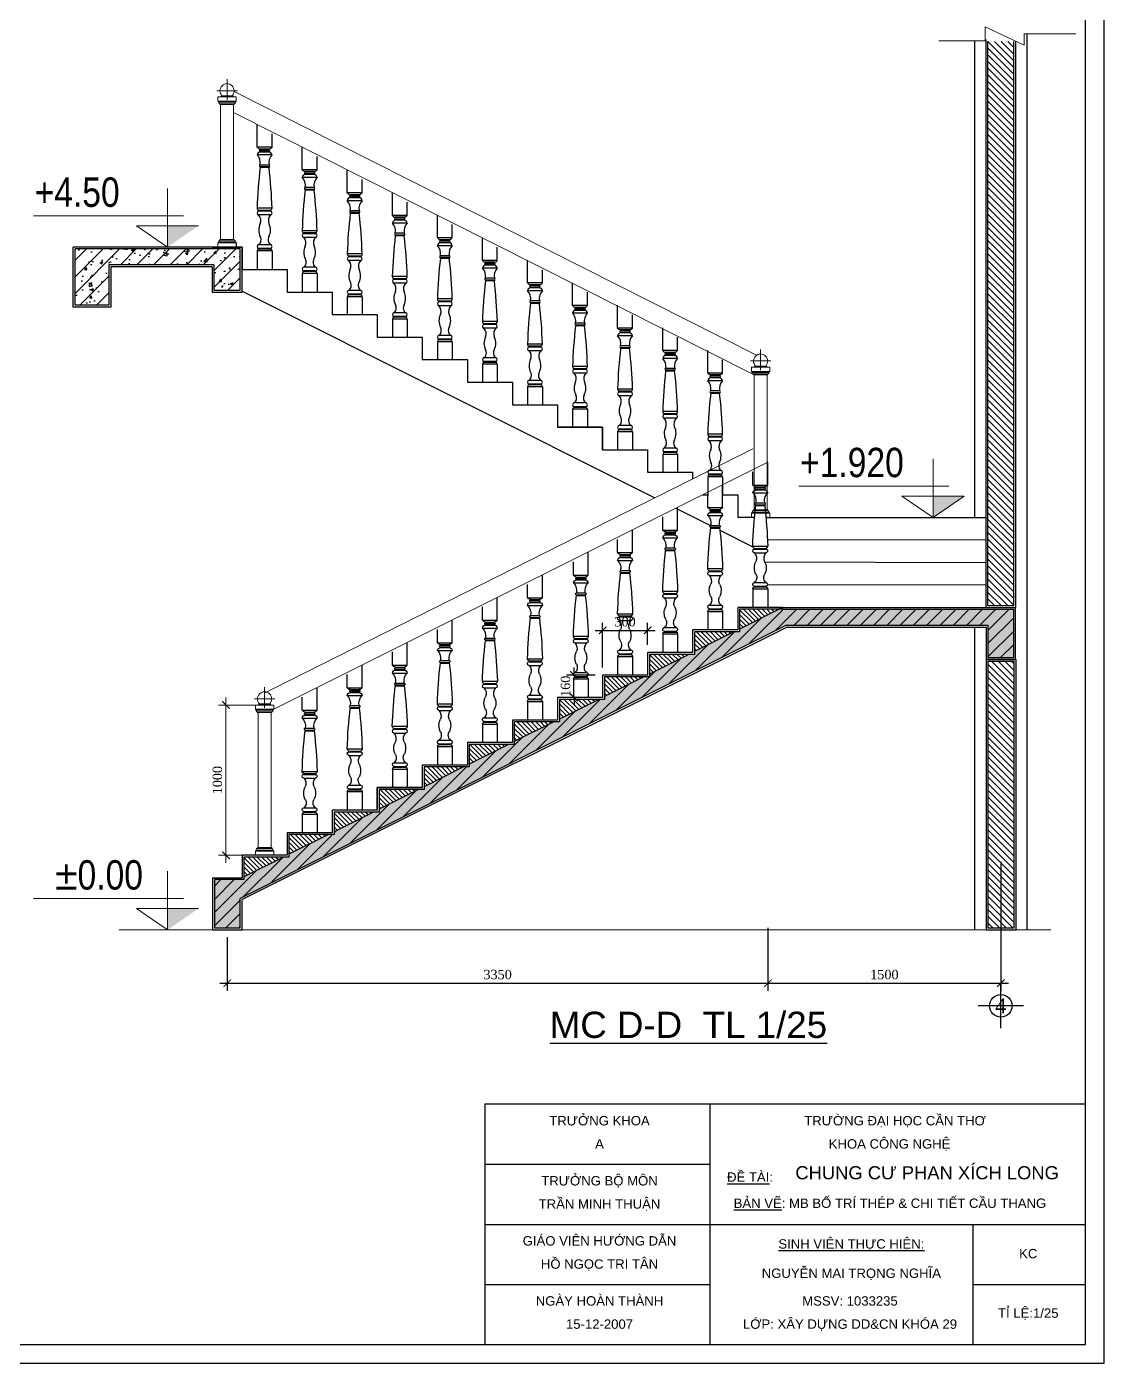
# Model space of a CAD drawing. Extents: x 394 to 4072, y -2056 to 755.
# Drawn here: x 3785.5 to 4072.5, y 160.5 to 516.5 of the extents above; entities that cross this region are included whole.
import ezdxf
from ezdxf.enums import TextEntityAlignment as Align

# ---------------------------------------------------------------- set-up
doc = ezdxf.new("R2010")
doc.units = 0
doc.header["$MEASUREMENT"] = 0
doc.layers.get('0').update_dxf_attribs({"linetype": 'CONTINUOUS'})
doc.layers.get('DEFPOINTS').update_dxf_attribs({"linetype": 'CONTINUOUS'})
for name, color, linetype, lineweight in [('1-NetMo', 8, 'CONTINUOUS', 13), ('CHU', 40, 'CONTINUOUS', 15), ('kichthuoc', 7, 'CONTINUOUS', 9)]:
    doc.layers.add(name, color=color, linetype=linetype, lineweight=lineweight)
for name, color, linetype in [('BAODAM', 3, 'CONTINUOUS'), ('cot', 8, 'CONTINUOUS'), ('DAI', 3, 'CONTINUOUS'), ('DIM', 1, 'CONTINUOUS'), ('HATCH', 5, 'CONTINUOUS'), ('MOTAAR', 1, 'CONTINUOUS'), ('TEXT', 7, 'CONTINUOUS'), ('THEP', 6, 'CONTINUOUS'), ('TUONG', 7, 'CONTINUOUS')]:
    doc.layers.add(name, color=color, linetype=linetype)
doc.styles.add('T2', font='')
doc.styles.add('VN3', font='')
doc.styles.add('VNI-TIMES', font='')
doc.styles.get('T2').set_extended_font_data('VNI-Times')
doc.styles.get('VN3').set_extended_font_data('VNI-Helve-Condense')
doc.styles.get('VNI-TIMES').set_extended_font_data('VNI-Times')
doc.dimstyles.new('TL20', dxfattribs={"dimtxt": 2.5, "dimasz": 2, "dimexe": 2, "dimexo": 2, "dimgap": 1, "dimtad": 1, "dimdec": 0, "dimlfac": 20, "dimzin": 0, "dimdsep": 46, "dimtxsty": 'T2', "dimblk": 'ARCHTICK', "dimcen": 2.5, "dimdle": 2, "dimclrd": 1, "dimclre": 1, "dimclrt": 2, "dimadec": 0, "dimazin": 0, "dimtfac": 1, "dimtdec": 0, "dimtix": 1, "dimtofl": 0, "dimtmove": 0, "dimatfit": 0, "dimldrblk": 'ARCHTICK', "dimfxl": 1, "dimtolj": 1, "dimtzin": 0, "dimlwd": -1, "dimlwe": -1, "dimarcsym": 0})
doc.dimstyles.new('TL25', dxfattribs={"dimtxt": 2.5, "dimasz": 2, "dimexe": 2, "dimexo": 2, "dimgap": 1, "dimtad": 1, "dimdec": 0, "dimlfac": 25, "dimzin": 0, "dimdsep": 46, "dimtxsty": 'T2', "dimblk": 'ARCHTICK', "dimcen": 2.5, "dimdle": 2, "dimclrd": 1, "dimclre": 1, "dimclrt": 2, "dimadec": 0, "dimazin": 0, "dimtfac": 1, "dimtdec": 0, "dimtix": 1, "dimtofl": 0, "dimtmove": 0, "dimatfit": 0, "dimldrblk": 'ARCHTICK', "dimfxl": 1, "dimtolj": 1, "dimtzin": 0, "dimlwd": -1, "dimlwe": -1, "dimarcsym": 0})

# ---------------------------------------------------------------- blocks, each defined once
blk = doc.blocks.new('_ARCHTICK')
at = {"color": 0, "linetype": 'ByBlock', "const_width": 0.15}
blk.add_lwpolyline([(-0.5, -0.5), (0.5, 0.5)], dxfattribs=at)
blk = doc.blocks.new('*D169')
at = {"layer": 'DEFPOINTS', "color": 0, "transparency": 16777216}
for p in [(3982.93, 278.51), (3838.95, 275.97), (3982.93, 261.73)]:
    blk.add_point(p, dxfattribs=at)
at = {"layer": 'TUONG', "color": 1, "transparency": 16777216}
for p, q in [((3982.93, 276.51), (3982.93, 259.73)), ((3838.95, 273.97), (3838.95, 259.73)), ((3836.95, 261.73), (3984.93, 261.73))]:
    blk.add_line(p, q, dxfattribs=at)
at = {"layer": 'TUONG', "color": 1, "transparency": 16777216, "xscale": 2, "yscale": 2, "zscale": 2, "rotation": 180}
blk.add_blockref('_ARCHTICK', (3838.95, 261.73), dxfattribs=at)
at = {"layer": 'TUONG', "color": 1, "transparency": 16777216, "xscale": 2, "yscale": 2, "zscale": 2}
blk.add_blockref('_ARCHTICK', (3982.93, 261.73), dxfattribs=at)
at = {"layer": 'TUONG', "color": 2, "transparency": 16777216, "insert": (3910.94, 264.03), "char_height": 2.5, "attachment_point": 5, "style": 'T2'}
blk.add_mtext('\\A1;3350', dxfattribs=at)
blk = doc.blocks.new('*D168')
at = {"layer": 'DEFPOINTS', "color": 0, "transparency": 16777216}
for p in [(4044.95, 296.11), (3982.93, 277.01), (4044.95, 261.73)]:
    blk.add_point(p, dxfattribs=at)
at = {"layer": 'TUONG', "color": 1, "transparency": 16777216}
for p, q in [((4044.95, 294.11), (4044.95, 259.73)), ((3982.93, 275.01), (3982.93, 259.73)), ((3980.93, 261.73), (4046.95, 261.73))]:
    blk.add_line(p, q, dxfattribs=at)
at = {"layer": 'TUONG', "color": 1, "transparency": 16777216, "xscale": 2, "yscale": 2, "zscale": 2, "rotation": 180}
blk.add_blockref('_ARCHTICK', (3982.93, 261.73), dxfattribs=at)
at = {"layer": 'TUONG', "color": 1, "transparency": 16777216, "xscale": 2, "yscale": 2, "zscale": 2}
blk.add_blockref('_ARCHTICK', (4044.95, 261.73), dxfattribs=at)
at = {"layer": 'TUONG', "color": 2, "transparency": 16777216, "insert": (4013.94, 264.03), "char_height": 2.5, "attachment_point": 5, "style": 'T2'}
blk.add_mtext('\\A1;1500', dxfattribs=at)
blk = doc.blocks.new('*D167')
at = {"layer": 'DEFPOINTS', "color": 0, "transparency": 16777216}
for p in [(3950.88, 355.73), (3950.88, 349.83), (3938.88, 343.83)]:
    blk.add_point(p, dxfattribs=at)
at = {"layer": 'TUONG', "color": 1, "transparency": 16777216}
for p, q in [((3938.88, 345.83), (3938.88, 357.73)), ((3950.88, 351.83), (3950.88, 357.73)), ((3936.88, 355.73), (3952.88, 355.73))]:
    blk.add_line(p, q, dxfattribs=at)
at = {"layer": 'TUONG', "color": 1, "transparency": 16777216, "xscale": 2, "yscale": 2, "zscale": 2, "rotation": 180}
blk.add_blockref('_ARCHTICK', (3938.88, 355.73), dxfattribs=at)
at = {"layer": 'TUONG', "color": 1, "transparency": 16777216, "xscale": 2, "yscale": 2, "zscale": 2}
blk.add_blockref('_ARCHTICK', (3950.88, 355.73), dxfattribs=at)
at = {"layer": 'TUONG', "color": 2, "transparency": 16777216, "insert": (3944.88, 358.01), "char_height": 2.5, "attachment_point": 5, "style": 'T2'}
blk.add_mtext('\\A1;300', dxfattribs=at)
blk = doc.blocks.new('*D166')
at = {"layer": 'DEFPOINTS', "color": 0, "transparency": 16777216}
for p in [(3931.32, 343.83), (3938.88, 343.83), (3938.88, 337.83)]:
    blk.add_point(p, dxfattribs=at)
at = {"layer": 'TUONG', "color": 1, "transparency": 16777216}
for p, q in [((3931.32, 343.83), (3931.32, 345.83)), ((3936.88, 343.83), (3929.32, 343.83)), ((3936.88, 337.83), (3929.32, 337.83)), ((3931.32, 337.83), (3931.32, 335.83))]:
    blk.add_line(p, q, dxfattribs=at)
at = {"layer": 'TUONG', "color": 1, "transparency": 16777216, "xscale": 2, "yscale": 2, "zscale": 2}
for p, rotation in [((3931.32, 343.83), 270), ((3931.32, 337.83), 90)]:
    blk.add_blockref('_ARCHTICK', p, dxfattribs=dict(at, rotation=rotation))
at = {"layer": 'TUONG', "color": 2, "transparency": 16777216, "insert": (3929.03, 340.83), "char_height": 2.5, "attachment_point": 5, "rotation": 90, "style": 'T2'}
blk.add_mtext('\\A1;160', dxfattribs=at)
blk = doc.blocks.new('*D170')
at = {"layer": '1-NetMo', "color": 1, "transparency": 16777216}
for p, q in [((3846.43, 335.83), (3836.6, 335.83)), ((3838.6, 293.83), (3838.6, 337.83)), ((3846.43, 295.83), (3836.6, 295.83))]:
    blk.add_line(p, q, dxfattribs=at)
at = {"layer": 'DEFPOINTS', "color": 0, "transparency": 16777216}
for p in [(3838.6, 335.83), (3848.43, 335.83), (3848.43, 295.83)]:
    blk.add_point(p, dxfattribs=at)
at = {"layer": '1-NetMo', "color": 1, "transparency": 16777216, "xscale": 2, "yscale": 2, "zscale": 2}
for p, rotation in [((3838.6, 335.83), 90), ((3838.6, 295.83), 270)]:
    blk.add_blockref('_ARCHTICK', p, dxfattribs=dict(at, rotation=rotation))
at = {"layer": '1-NetMo', "color": 2, "transparency": 16777216, "insert": (3836.32, 315.83), "char_height": 2.5, "attachment_point": 5, "rotation": 90, "style": 'T2'}
blk.add_mtext('\\A1;1000', dxfattribs=at)
blk = doc.blocks.new('CTHANG')
at = {"layer": 'cot', "lineweight": -2, "ltscale": 10}
for p, q in [((0, 32.6), (0, 36.14)), ((3.96, 32.6), (3.96, 38.65)), ((0, 32.6), (3.96, 32.6)), ((0.75, 32.1), (0.75, 31.91)), ((0.75, 32.1), (3.21, 32.1)), ((3.21, 32.1), (3.21, 31.91)), ((0, 30.52), (3.96, 30.52)), ((0.75, 31.91), (3.21, 31.91)), ((0.75, 31.51), (0.75, 31.31)), ((0.75, 31.51), (3.21, 31.51)), ((0.75, 31.31), (3.21, 31.31)), ((3.21, 31.51), (3.21, 31.31)), ((0.79, 27.85), (3.17, 27.85)), ((0.79, 27.35), (3.17, 27.35)), ((0.79, 27.35), (0.79, 27.15)), ((0.79, 27.15), (3.17, 27.15)), ((3.17, 27.35), (3.17, 27.15)), ((0, 16.34), (3.96, 16.34)), ((0.4, 15.74), (3.56, 15.74)), ((0.4, 15.74), (0.4, 15.54)), ((0.4, 15.54), (3.56, 15.54)), ((0.4, 14.55), (3.56, 14.55)), ((3.56, 15.74), (3.56, 15.54)), ((0, 4.95), (3.96, 4.95)), ((0, 4.95), (3.96, 4.95)), ((0, 4.95), (0, 0)), ((0.4, 6.63), (3.56, 6.63)), ((0.4, 5.64), (3.56, 5.64)), ((0.4, 5.64), (0.4, 5.45)), ((0.4, 5.45), (3.56, 5.45)), ((3.56, 5.64), (3.56, 5.45)), ((3.96, 4.95), (3.96, 0))]:
    blk.add_line(p, q, dxfattribs=at)
at = {"layer": 'cot', "lineweight": -2, "ltscale": 10, "extrusion": (0, 0, -1)}
for centre, major_axis, ratio, start_param, end_param in [((0.97, 33.75), (0, 1.67), 0.8, 3.305813, 3.951045), ((2.99, 33.75), (0, 1.67), 0.8, 2.33214, 2.977372), ((0.77, 30.33), (0, 0.981), 0.8, -1.37745, 0.027968), ((-1.2, 28.44), (0, 2.56), 0.8, 0.626746, 1.805435), ((0.75, 31.71), (0, 0.198), 0.8, 3.141593, 6.283185), ((5.16, 28.44), (0, 2.56), 0.8, 4.47775, 5.656439), ((3.19, 30.33), (0, 0.981), 0.8, -0.027968, 1.37745), ((3.21, 31.71), (0, -0.198), 0.8, 3.141593, 6.283185), ((289.05, -2.62), (-288.58, 26.75), 0.651125, -0.041348, 0.016142), ((0.79, 27.6), (0, 0.248), 0.8, 3.141593, 6.283185), ((3.17, 27.6), (0, -0.248), 0.8, 3.141593, 6.283185), ((-285.09, -2.62), (288.58, 26.75), 0.651125, -0.016142, 0.041348), ((0.5, 16.36), (0, 0.63), 0.8, 3.357171, 4.67813), ((0.4, 15.05), (0, 0.495), 0.8, 3.141593, 6.283185), ((-0.5, 13.08), (0, 1.85), 0.8, 0.650576, 2.054515), ((4.46, 13.08), (0, 1.85), 0.8, 4.22867, 5.63261), ((3.46, 16.36), (0, 0.63), 0.8, 1.605055, 2.926014), ((3.56, 15.05), (0, -0.495), 0.8, 3.141593, 6.283185), ((2.89, 10.55), (0, 3.1), 0.8, 4.118358, 5.285001), ((1.07, 10.55), (0, 3.1), 0.8, 0.998184, 2.164828), ((-0.16, 7.97), (0, 1.51), 0.8, 0.978947, 2.660081), ((4.12, 7.97), (0, 1.51), 0.8, 3.623105, 5.304238), ((0.4, 6.14), (0, 0.495), 0.8, 3.141593, 6.283185), ((0.43, 4.91), (0, 0.54), 0.8, -1.49075, -0.080046), ((3.56, 6.14), (0, -0.495), 0.8, 3.141593, 6.283185), ((3.53, 4.91), (0, 0.54), 0.8, 0.080046, 1.49075)]:
    blk.add_ellipse(centre, major_axis=major_axis, ratio=ratio, start_param=start_param, end_param=end_param, dxfattribs=at)
blk = doc.blocks.new('truc2')
at = {"layer": 'MOTAAR'}
for p, q in [((0, -15), (0, 0)), ((7.5, -7.5), (-7.5, -7.5))]:
    blk.add_line(p, q, dxfattribs=at)
blk.add_lwpolyline([(0, -3.5), (0, -1.84)], dxfattribs=at)
blk.add_circle((0, -7.5), 3.75, dxfattribs=at)
at = {"layer": 'TEXT', "style": 'T2'}
blk.add_attdef('1', text='', height=5, dxfattribs=at).set_placement((0, -7.5), align=Align.MIDDLE_CENTER)

msp = doc.modelspace()

# ---------------------------------------------------------------- hatches: boundary and pattern name
at = {"layer": 'HATCH'}
h = msp.add_hatch(dxfattribs=at)
h.set_pattern_fill('ANSI31', color=256, scale=10, angle=90, style=0)
h.set_pattern_definition([(135, (216.7324, 427.0643), (-0.88388348, -0.88388348), [])])
h.paths.add_polyline_path([(4048.445, 512.616), (4041.439, 512.616), (4041.439, 362.331), (4048.445, 362.331)])
h = msp.add_hatch(dxfattribs=at)
h.set_pattern_fill('ANSI31', color=256, scale=25, style=0)
h.set_pattern_definition([(45, (3.0486, -229.7928), (-2.2097087, 2.2097087), [])])
h.paths.add_polyline_path([(3835.382, 453.1), (3835.382, 446.331), (3842.382, 446.331), (3842.382, 457.331), (3835.382, 457.331), (3798.439, 457.331), (3798.439, 442.331), (3807.439, 442.331), (3807.439, 453.1)])
h = msp.add_hatch(dxfattribs=at)
h.set_pattern_fill('AR-CONC', color=256, style=0)
h.set_pattern_definition([(50, (3.0486, -229.793), (7.172602, -0.627521), [0.75, -8.25]), (355, (3.0486, -229.793), (-1.387513, 7.521921), [0.6, -6.6]), (100.4514, (3.646, -229.845), (5.785094, 6.894395), [0.637402, -7.011421]), (46.1842, (3.049, -227.793), (10.67241, -1.65519), [1.125, -12.375]), (96.6356, (3.938, -227.931), (9.346627, 9.74118), [0.956103, -10.51713]), (351.1842, (3.049, -227.793), (9.34662, 9.741186), [0.9, -9.9]), (21, (4.0486, -228.293), (5.9690705, -4.026189), [0.75, -8.25]), (326, (4.0486, -228.293), (2.433153, 7.2515), [0.6, -6.6]), (71.4514, (4.546, -228.628), (8.402226, 3.225305), [0.637402, -7.011421]), (37.5, (3.0486, -229.7928), (0.1215986, 3.3289385), [0, -6.52, 0, -6.7, 0, -6.625]), (7.5, (3.0486, -229.7928), (2.6306954, 3.944117), [0, -3.82, 0, -6.37, 0, -2.525]), (327.5, (0.8186, -229.7928), (5.3382244, -0.2255487), [0, -2.5, 0, -7.8, 0, -10.35]), (317.5, (-0.1814, -229.7928), (5.8318617, 1.00105), [0, -3.25, 0, -5.18, 0, -7.35])])
h.paths.add_polyline_path([(3798.439, 457.331), (3798.439, 442.331), (3807.439, 442.331), (3807.439, 453.1), (3835.382, 453.1), (3835.382, 446.331), (3842.382, 446.331), (3842.382, 457.331), (3835.382, 457.331)])
h = msp.add_hatch(dxfattribs=at)
h.set_pattern_fill('ANSI31', color=256, scale=20, style=0)
h.set_pattern_definition([(45, (539.8094, 403.6942), (-1.767767, 1.767767), [])])
h.paths.add_polyline_path([(3987.897, 357.135), (4041.509, 357.135), (4041.509, 348.507), (4048.382, 348.507), (4048.382, 361.366), (3985.882, 361.366), (3975.382, 356.116), (3975.382, 355.366), (3973.882, 355.366), (3963.382, 350.116), (3963.382, 349.366), (3961.882, 349.366), (3951.382, 344.116), (3951.382, 343.366), (3949.882, 343.366), (3939.382, 338.116), (3939.382, 337.366), (3937.882, 337.366), (3927.382, 332.116), (3927.382, 331.366), (3925.882, 331.366), (3915.382, 326.116), (3915.382, 325.366), (3913.882, 325.366), (3903.382, 320.116), (3903.382, 319.366), (3901.882, 319.366), (3891.382, 314.116), (3891.382, 313.366), (3889.882, 313.366), (3879.382, 308.116), (3879.382, 307.366), (3877.882, 307.366), (3867.382, 302.116), (3867.382, 301.366), (3865.882, 301.366), (3855.382, 296.116), (3855.382, 295.366), (3853.882, 295.366), (3843.382, 290.116), (3843.382, 289.366), (3835.509, 289.366), (3835.509, 276.507), (3842.382, 276.507), (3842.382, 284.377)])
h = msp.add_hatch(dxfattribs=at)
h.set_pattern_fill('AR-CONC', color=256, style=0)
h.set_pattern_definition([(50, (539.8094, 558.8413), (7.172602, -0.627521), [0.75, -8.25]), (355, (539.8094, 558.841), (-1.387513, 7.521921), [0.6, -6.6]), (100.4514, (540.407, 558.789), (5.785094, 6.894395), [0.637402, -7.011421]), (46.1842, (539.809, 560.841), (10.67241, -1.65519), [1.125, -12.375]), (96.6356, (540.699, 560.703), (9.346627, 9.74118), [0.956103, -10.51713]), (351.1842, (539.809, 560.841), (9.34662, 9.741186), [0.9, -9.9]), (21, (540.8094, 560.3413), (5.969071, -4.026189), [0.75, -8.25]), (326, (540.8094, 560.341), (2.433153, 7.2515), [0.6, -6.6]), (71.4514, (541.307, 560.006), (8.402226, 3.225305), [0.637402, -7.011421]), (37.5, (539.8094, 558.8413), (0.1215986, 3.3289385), [0, -6.52, 0, -6.7, 0, -6.625]), (7.5, (539.8094, 558.8413), (2.6306954, 3.944117), [0, -3.82, 0, -6.37, 0, -2.525]), (327.5, (537.5794, 558.8413), (5.3382244, -0.2255487), [0, -2.5, 0, -7.8, 0, -10.35]), (317.5, (536.5794, 558.8413), (5.831862, 1.00105), [0, -3.25, 0, -5.18, 0, -7.35])])
h.paths.add_polyline_path([(4041.509, 357.1), (4041.509, 348.472), (4048.382, 348.472), (4048.382, 361.331), (3985.882, 361.331), (3975.382, 356.081), (3975.382, 355.331), (3973.882, 355.331), (3963.382, 350.081), (3963.382, 349.331), (3961.882, 349.331), (3951.382, 344.081), (3951.382, 343.331), (3949.882, 343.331), (3939.382, 338.081), (3939.382, 337.331), (3937.882, 337.331), (3927.382, 332.081), (3927.382, 331.331), (3925.882, 331.331), (3915.382, 326.081), (3915.382, 325.331), (3913.882, 325.331), (3903.382, 320.081), (3903.382, 319.331), (3901.882, 319.331), (3891.382, 314.081), (3891.382, 313.331), (3889.882, 313.331), (3879.382, 308.081), (3879.382, 307.331), (3877.882, 307.331), (3867.382, 302.081), (3867.382, 301.331), (3865.882, 301.331), (3855.382, 296.081), (3855.382, 295.331), (3853.882, 295.331), (3843.382, 290.081), (3843.382, 289.331), (3835.509, 289.331), (3835.509, 276.472), (3842.382, 276.472), (3842.382, 284.342), (3987.897, 357.1)])
h = msp.add_hatch(dxfattribs=at)
h.set_pattern_fill('ANSI31', color=256, scale=7, angle=90, style=0)
h.set_pattern_definition([(135, (539.8094, 403.6942), (-0.61871843, -0.61871843), [])])
h.paths.add_polyline_path([(3975.382, 361.331), (3975.382, 356.081), (3985.882, 361.331)])
h.paths.add_polyline_path([(3973.882, 355.331), (3963.382, 355.331), (3963.382, 350.081)])
h.paths.add_polyline_path([(3961.882, 349.331), (3951.382, 349.331), (3951.382, 344.081)])
h.paths.add_polyline_path([(3939.382, 343.331), (3939.382, 338.081), (3949.882, 343.331)])
h.paths.add_polyline_path([(3937.882, 337.331), (3927.382, 337.331), (3927.382, 332.081)])
h.paths.add_polyline_path([(3915.382, 331.331), (3915.382, 326.081), (3925.882, 331.331)])
h.paths.add_polyline_path([(3903.382, 325.331), (3903.382, 320.081), (3913.882, 325.331)])
h.paths.add_polyline_path([(3891.382, 319.331), (3891.382, 314.081), (3901.882, 319.331)])
h.paths.add_polyline_path([(3879.382, 313.331), (3879.382, 308.081), (3889.882, 313.331)])
h.paths.add_polyline_path([(3867.382, 307.331), (3867.382, 302.081), (3877.882, 307.331)])
h.paths.add_polyline_path([(3865.882, 301.331), (3855.382, 301.331), (3855.382, 296.081)])
h.paths.add_polyline_path([(3853.882, 295.331), (3843.382, 295.331), (3843.382, 290.081)])
h = msp.add_hatch(dxfattribs=at)
h.set_pattern_fill('ANSI31', color=256, scale=10, angle=90, style=0)
h.set_pattern_definition([(135, (215.3058, 427.0643), (-0.88388348, -0.88388348), [])])
h.paths.add_polyline_path([(4048.515, 347.472), (4041.509, 347.472), (4041.509, 276.472), (4048.515, 276.472)])
at = {"layer": 'kichthuoc', "linetype": 'Continuous'}
for points in [[(3823.036, 463.481), (3823.036, 457.831), (3831.298, 463.481)], [(4026.892, 391.481), (4026.892, 385.831), (4035.154, 391.481)], [(3823.036, 281.622), (3823.036, 275.972), (3831.298, 281.622)]]:
    msp.add_hatch(color=256, dxfattribs=at).paths.add_polyline_path(points)

# ---------------------------------------------------------------- linework, layer by layer
at = {"layer": '1-NetMo'}
for p, q in [((3979.925, 429.024), (3840.761, 499.236)), ((3978.902, 423.94), (3840.632, 493.701)), ((3848.955, 339.086), (3978.902, 404.093)), ((3851.192, 334.614), (3982.862, 400.483)), ((3810.185, 275.972), (4058.247, 275.972))]:
    msp.add_line(p, q, dxfattribs=at)
for points in [[(4028.459, 512.793), (4040.813, 512.793), (4040.813, 516.455), (4051.148, 511.609), (4051.148, 514.634), (4064.902, 514.634)], [(3838.882, 497.072), (3838.882, 502.562)], [(3836.153, 499.479), (3841.643, 499.479)], [(3836.572, 496.711), (3836.432, 496.711), (3836.432, 497.831), (3840.282, 497.831)], [(3841.192, 496.711), (3836.572, 496.711)], [(3836.572, 496.693), (3836.572, 496.553), (3836.572, 496.413), (3836.712, 496.413)], [(3841.052, 496.431), (3836.712, 496.431)], [(3840.772, 496.011), (3836.992, 496.011)], [(3837.132, 495.783), (3836.992, 495.783), (3836.992, 496)], [(3837.132, 495.801), (3837.132, 459.848)], [(3840.632, 495.801), (3837.132, 495.801)], [(3840.632, 495.801), (3837.132, 495.801)], [(3840.398, 497.999), (3837.367, 497.999)], [(3841.192, 496.711), (3841.332, 496.711), (3841.332, 497.831), (3837.482, 497.831)], [(3840.239, 498.139), (3837.525, 498.139)], [(3840.632, 495.801), (3840.772, 495.801), (3840.772, 496.018)], [(3840.632, 495.801), (3840.632, 459.848)], [(3841.192, 496.711), (3841.192, 496.571), (3841.192, 496.431), (3841.052, 496.431)], [(3837.132, 459.848), (3836.992, 459.848), (3836.992, 459.631)], [(3840.772, 459.638), (3836.992, 459.638)], [(3840.632, 459.848), (3837.132, 459.848)], [(3840.632, 459.848), (3840.772, 459.848), (3840.772, 459.631)], [(3836.572, 458.938), (3836.432, 458.938), (3836.432, 457.831)], [(3841.192, 458.938), (3841.332, 458.938), (3841.332, 457.831), (3836.432, 457.831)], [(3836.572, 458.938), (3836.572, 459.078), (3836.572, 459.218), (3836.712, 459.218)], [(3841.192, 458.938), (3836.572, 458.938)], [(3841.052, 459.218), (3836.712, 459.218)], [(3841.192, 458.938), (3841.192, 459.078), (3841.192, 459.218), (3841.052, 459.218)], [(3978.256, 427.479), (3983.745, 427.479)], [(3980.984, 425.072), (3980.984, 430.562)], [(3978.675, 424.711), (3978.535, 424.711), (3978.535, 425.831), (3982.385, 425.831)], [(3978.674, 424.693), (3978.674, 424.553), (3978.674, 424.413), (3978.814, 424.413)], [(3983.295, 424.711), (3978.675, 424.711)], [(3983.155, 424.431), (3978.815, 424.431)], [(3979.234, 423.783), (3979.094, 423.783), (3979.094, 424)], [(3982.875, 424.011), (3979.095, 424.011)], [(3982.735, 423.801), (3979.235, 423.801)], [(3982.735, 423.801), (3979.235, 423.801)], [(3979.235, 423.801), (3979.235, 387.848)], [(3982.5, 425.999), (3979.469, 425.999)], [(3983.295, 424.711), (3983.435, 424.711), (3983.435, 425.831), (3979.585, 425.831)], [(3982.342, 426.139), (3979.628, 426.139)], [(3982.735, 423.801), (3982.875, 423.801), (3982.875, 424.018)], [(3982.735, 423.801), (3982.735, 387.848)], [(3983.295, 424.711), (3983.295, 424.571), (3983.295, 424.431), (3983.155, 424.431)], [(3978.675, 386.938), (3978.535, 386.938), (3978.535, 385.831)], [(3979.364, 385.831), (3978.535, 385.831)], [(3978.675, 386.938), (3978.675, 387.078), (3978.675, 387.218), (3978.815, 387.218)], [(3983.155, 387.218), (3978.815, 387.218)], [(3979.235, 387.848), (3979.095, 387.848), (3979.095, 387.631)], [(3982.875, 387.638), (3979.095, 387.638)], [(3982.735, 387.848), (3979.235, 387.848)], [(3983.295, 386.938), (3983.435, 386.938), (3983.435, 385.831), (3982.4, 385.831)], [(3982.735, 387.848), (3982.875, 387.848), (3982.875, 387.631)], [(3983.295, 386.938), (3983.295, 387.078), (3983.295, 387.218), (3983.155, 387.218)], [(3983.295, 386.938), (3983.435, 386.938), (3983.435, 385.844)], [(3848.882, 335.072), (3848.882, 340.562)], [(3846.153, 337.479), (3851.643, 337.479)], [(3846.572, 334.711), (3846.432, 334.711), (3846.432, 335.831), (3850.282, 335.831)], [(3851.192, 334.711), (3846.572, 334.711)], [(3846.572, 334.693), (3846.572, 334.553), (3846.572, 334.413), (3846.712, 334.413)], [(3850.398, 335.999), (3847.367, 335.999)], [(3851.192, 334.711), (3851.332, 334.711), (3851.332, 335.831), (3847.482, 335.831)], [(3850.239, 336.139), (3847.525, 336.139)], [(3851.192, 334.711), (3851.192, 334.571), (3851.192, 334.431), (3851.052, 334.431)], [(3851.052, 334.431), (3846.712, 334.431)], [(3850.772, 334.011), (3846.992, 334.011)], [(3847.132, 333.783), (3846.992, 333.783), (3846.992, 334)], [(3847.132, 333.801), (3847.132, 297.848)], [(3850.632, 333.801), (3847.132, 333.801)], [(3850.632, 333.801), (3847.132, 333.801)], [(3850.632, 333.801), (3850.772, 333.801), (3850.772, 334.018)], [(3850.632, 333.801), (3850.632, 297.848)], [(3851.192, 296.938), (3851.332, 296.938), (3851.332, 295.831), (3846.432, 295.831)], [(3846.572, 296.938), (3846.432, 296.938), (3846.432, 295.831)], [(3846.572, 296.938), (3846.572, 297.078), (3846.572, 297.218), (3846.712, 297.218)], [(3851.192, 296.938), (3846.572, 296.938)], [(3851.052, 297.218), (3846.712, 297.218)], [(3847.132, 297.848), (3846.992, 297.848), (3846.992, 297.631)], [(3850.772, 297.638), (3846.992, 297.638)], [(3850.632, 297.848), (3847.132, 297.848)], [(3850.632, 297.848), (3850.772, 297.848), (3850.772, 297.631)], [(3851.192, 296.938), (3851.192, 297.078), (3851.192, 297.218), (3851.052, 297.218)], [(3851.192, 296.938), (3851.332, 296.938), (3851.332, 295.844)]]:
    msp.add_lwpolyline(points, dxfattribs=at)
for centre, radius, start, end in [((3838.882, 499.457), 1.891, 315.84086, 224.15914), ((3836.968, 496.286), 0.286, 153.51796, 274.79301), ((3837.345, 497.91), 0.0869, 75.4555, 284.56635), ((3837.531, 498.07), 0.0701, 95.17347, 270.48874), ((3840.233, 498.07), 0.0701, 269.51126, 84.82653), ((3840.42, 497.915), 0.0869, 255.63218, 104.74304), ((3840.796, 496.303), 0.286, 265.20699, 26.48204), ((3836.968, 459.346), 0.286, 85.20699, 206.48204), ((3840.796, 459.346), 0.286, 333.51796, 94.79301), ((3980.985, 427.457), 1.891, 315.84086, 224.15914), ((3979.07, 424.286), 0.286, 153.51796, 274.79301), ((3979.448, 425.91), 0.0869, 75.4555, 284.56635), ((3979.634, 426.07), 0.0701, 95.17347, 270.48874), ((3982.335, 426.07), 0.0701, 269.51126, 84.82653), ((3982.522, 425.915), 0.0869, 255.63218, 104.74304), ((3982.899, 424.303), 0.286, 265.20699, 26.48204), ((3979.071, 387.346), 0.286, 85.20699, 206.48204), ((3982.899, 387.346), 0.286, 333.51796, 94.79301), ((3848.882, 337.457), 1.891, 315.84086, 224.15914), ((3847.345, 335.91), 0.0869, 75.4555, 284.56635), ((3847.531, 336.07), 0.0701, 95.17347, 270.48874), ((3850.233, 336.07), 0.0701, 269.51126, 84.82653), ((3850.42, 335.915), 0.0869, 255.63218, 104.74304), ((3846.968, 334.286), 0.286, 153.51796, 274.79301), ((3850.796, 334.303), 0.286, 265.20699, 26.48204), ((3846.968, 297.346), 0.286, 85.20699, 206.48204), ((3850.796, 297.346), 0.286, 333.51796, 94.79301)]:
    msp.add_arc(centre, radius, start, end, dxfattribs=at)
at = {"layer": 'BAODAM', "color": 3, "linetype": 'Continuous'}
for p, q in [((4037.945, 512.793), (4037.945, 385.831)), ((4051.945, 275.972), (4051.945, 514.634)), ((3834.882, 457.831), (3797.939, 457.831)), ((3797.939, 441.831), (3797.939, 457.831)), ((3834.882, 452.6), (3807.939, 452.6)), ((3807.939, 452.6), (3807.939, 441.831)), ((3842.882, 446.033), (3952.839, 391.055)), ((3807.939, 441.831), (3797.939, 441.831)), ((3958.429, 388.26), (3967.624, 383.663)), ((3979.364, 385.831), (3974.882, 385.831)), ((3982.755, 385.831), (3982.4, 385.831)), ((3982.755, 385.831), (4040.939, 385.831)), ((3970.137, 382.406), (3978.921, 378.014)), ((3982.862, 379.946), (4040.939, 379.831)), ((3982.107, 373.945), (4040.939, 373.831)), ((3982.862, 367.946), (4040.939, 367.831)), ((3985.882, 361.831), (4048.882, 361.831)), ((4048.882, 347.972), (4048.882, 361.831)), ((3988.015, 356.6), (3842.882, 284.033)), ((3988.015, 356.6), (4041.009, 356.6)), ((4037.945, 356.6), (4037.945, 275.972)), ((4041.009, 356.6), (4041.009, 347.972)), ((4041.009, 347.972), (4048.882, 347.972)), ((3835.009, 289.831), (3842.882, 289.831)), ((3835.009, 289.831), (3835.009, 275.972)), ((3842.882, 275.972), (3842.882, 284.033)), ((3835.009, 275.972), (3842.882, 275.972))]:
    msp.add_line(p, q, dxfattribs=at)
for points in [[(3834.882, 457.831), (3842.882, 457.831), (3842.882, 451.831), (3854.882, 451.831), (3854.882, 445.831), (3866.882, 445.831), (3866.882, 439.831), (3878.882, 439.831), (3878.882, 433.831), (3890.882, 433.831), (3890.882, 427.831), (3902.882, 427.831), (3902.882, 421.831), (3914.882, 421.831), (3914.882, 415.831), (3926.882, 415.831), (3926.882, 409.831), (3938.882, 409.831), (3938.882, 403.831), (3938.882, 409.831), (3926.882, 409.831)], [(3834.882, 452.6), (3834.882, 445.831), (3842.882, 445.831), (3842.882, 457.831), (3834.882, 457.831)], [(3938.882, 403.831), (3950.882, 403.831), (3950.882, 397.831), (3962.882, 397.831), (3962.882, 396.079)], [(3965.567, 391.831), (3966.902, 391.831)], [(3970.862, 391.831), (3974.882, 391.831), (3974.882, 385.831)], [(3986.882, 361.831), (3974.882, 361.831), (3974.882, 355.831), (3962.882, 355.831), (3962.882, 349.831), (3950.882, 349.831), (3950.882, 343.831), (3938.882, 343.831), (3938.882, 337.831), (3926.882, 337.831), (3926.882, 331.831), (3914.882, 331.831), (3914.882, 325.831), (3902.882, 325.831), (3902.882, 319.831), (3890.882, 319.831), (3890.882, 313.831), (3878.882, 313.831), (3878.882, 307.831), (3878.882, 313.831), (3890.882, 313.831)], [(3878.882, 307.831), (3866.882, 307.831), (3866.882, 301.831), (3854.882, 301.831), (3854.882, 295.831), (3842.882, 295.831), (3842.882, 289.831)]]:
    msp.add_lwpolyline(points, dxfattribs=at)
at = {"layer": 'cot', "lineweight": -2, "ltscale": 10}
msp.add_lwpolyline([(3983.295, 386.938), (3978.675, 386.938)], dxfattribs=at)
at = {"layer": 'DAI', "color": 3, "linetype": 'Continuous', "lineweight": 0, "ltscale": 4}
for p, q in [((3926.882, 409.831), (3929.573, 409.831)), ((3890.882, 313.831), (3888.191, 313.831)), ((3888.729, 312.755), (3889.882, 313.331)), ((3879.382, 308.081), (3888.729, 312.755))]:
    msp.add_line(p, q, dxfattribs=at)
at = {"layer": 'HATCH'}
msp.add_line((3835.382, 453.1), (3807.439, 453.1), dxfattribs=at)
msp.add_lwpolyline([(3835.382, 453.1), (3835.382, 446.331), (3842.382, 446.331), (3842.382, 457.331), (3835.382, 457.331)], dxfattribs=at)
at = {"layer": 'kichthuoc', "linetype": 'Continuous'}
for p, q in [((3823.036, 457.831), (3823.036, 473.456)), ((3787.31, 466.123), (3827.244, 466.123)), ((3814.774, 463.481), (3823.036, 463.481)), ((3823.036, 457.831), (3814.774, 463.481)), ((3831.298, 463.481), (3823.036, 463.481)), ((4026.892, 385.831), (4026.892, 401.456)), ((3991.166, 394.123), (4031.1, 394.123)), ((4026.892, 385.831), (4018.63, 391.481)), ((4018.63, 391.481), (4026.892, 391.481)), ((4026.892, 385.831), (4035.154, 391.481)), ((4035.154, 391.481), (4026.892, 391.481)), ((3823.036, 275.972), (3823.036, 291.597)), ((3787.31, 284.264), (3827.244, 284.264)), ((3823.036, 275.972), (3814.774, 281.622)), ((3814.774, 281.622), (3823.036, 281.622)), ((3831.298, 281.622), (3823.036, 281.622))]:
    msp.add_line(p, q, dxfattribs=at)
at = {"layer": 'TEXT', "ltscale": 10}
msp.add_lwpolyline([(3231.497, 160.501), (4072.497, 160.501), (4072.497, 754.501), (3231.497, 754.501)], close=True, dxfattribs=at)
at = {"layer": 'THEP', "ltscale": 10}
for p, q in [((3967.497, 229.501), (3967.497, 165.501)), ((3907.497, 213.501), (3967.497, 213.501)), ((3907.497, 197.501), (4067.497, 197.501)), ((4037.497, 197.501), (4037.497, 165.501)), ((3907.497, 181.501), (3967.497, 181.501)), ((4037.497, 181.501), (4067.497, 181.501))]:
    msp.add_line(p, q, dxfattribs=at)
for points in [[(3236.497, 165.501), (4067.497, 165.501), (4067.497, 749.501), (3236.497, 749.501)], [(3907.497, 165.501), (4067.497, 165.501), (4067.497, 229.501), (3907.497, 229.501)]]:
    msp.add_lwpolyline(points, close=True, dxfattribs=at)
at = {"layer": 'TUONG'}
for p, q in [((3798.439, 442.331), (3798.439, 457.331)), ((3835.382, 457.331), (3798.439, 457.331)), ((3831.882, 457.331), (3831.882, 457.331)), ((3807.439, 453.1), (3807.439, 442.331)), ((3807.439, 442.331), (3798.439, 442.331)), ((3985.882, 361.331), (3975.382, 356.081)), ((3985.882, 361.331), (3985.882, 361.331)), ((3986.882, 361.331), (4048.382, 361.331)), ((4048.382, 348.472), (4048.382, 361.331)), ((3987.897, 357.1), (3842.382, 284.342)), ((3987.897, 357.1), (4041.509, 357.1)), ((4041.509, 357.1), (4041.509, 348.472)), ((3973.882, 355.331), (3963.382, 350.081)), ((3961.882, 349.331), (3951.382, 344.081)), ((4041.509, 348.472), (4048.382, 348.472)), ((3949.882, 343.331), (3939.382, 338.081)), ((3937.882, 337.331), (3927.382, 332.081)), ((3925.882, 331.331), (3915.382, 326.081)), ((3913.882, 325.331), (3903.382, 320.081)), ((3901.882, 319.331), (3891.382, 314.081)), ((3889.882, 313.331), (3879.382, 308.081)), ((3877.882, 307.331), (3867.382, 302.081)), ((3865.882, 301.331), (3855.382, 296.081)), ((3853.882, 295.331), (3843.382, 290.081)), ((3835.509, 289.331), (3835.509, 276.472)), ((3842.382, 276.472), (3842.382, 284.342)), ((3835.509, 276.472), (3842.382, 276.472))]:
    msp.add_line(p, q, dxfattribs=at)
for points in [[(4040.939, 513.116), (4040.939, 513.116), (4040.939, 361.831), (4048.945, 361.831), (4048.945, 512.642)], [(4041.439, 512.616), (4041.439, 362.331), (4048.445, 362.331), (4048.445, 512.616)], [(3841.192, 458.938), (3841.332, 458.938), (3841.332, 457.844)], [(3986.882, 361.331), (3975.382, 361.331), (3975.382, 355.331), (3963.382, 355.331), (3963.382, 349.331), (3951.382, 349.331), (3951.382, 343.331), (3939.382, 343.331), (3939.382, 337.331), (3927.382, 337.331), (3927.382, 331.331), (3915.382, 331.331), (3915.382, 325.331), (3903.382, 325.331), (3903.382, 319.331), (3891.382, 319.331), (3891.382, 313.331), (3879.382, 313.331), (3879.382, 307.331), (3867.382, 307.331), (3867.382, 301.331), (3855.382, 301.331), (3855.382, 295.331), (3843.382, 295.331), (3843.382, 289.331), (3835.509, 289.331)]]:
    msp.add_lwpolyline(points, dxfattribs=at)
for points in [[(4041.009, 275.972), (4049.015, 275.972), (4049.015, 347.972), (4041.009, 347.972)], [(4041.509, 276.472), (4048.515, 276.472), (4048.515, 347.472), (4041.509, 347.472)]]:
    msp.add_lwpolyline(points, close=True, dxfattribs=at)

# ---------------------------------------------------------------- block references
at = {"layer": 'cot', "lineweight": -2, "ltscale": 10, "xscale": -1}
for p in [(3874.862, 439.657), (3886.862, 433.657), (3898.862, 427.657), (3910.862, 421.657), (3922.862, 415.657), (3934.862, 409.657), (3946.862, 403.657), (3958.862, 397.657), (3970.862, 391.657)]:
    msp.add_blockref('CTHANG', p, dxfattribs=at)
at = {"layer": 'cot', "lineweight": -2, "ltscale": 10}
msp.add_blockref('CTHANG', (3978.902, 361.831), dxfattribs=at)
at = {"layer": 'DIM', "ltscale": 10, "xscale": 0.8000000000000002, "yscale": 0.8000000000000002, "zscale": 0.8000000000000002}
msp.add_blockref('truc2', (4044.945, 261.729), dxfattribs=at).add_auto_attribs({'1': '4'})
at = {"layer": 'TUONG', "xscale": -1}
for p in [(3850.862, 451.831), (3862.862, 445.831)]:
    msp.add_blockref('CTHANG', p, dxfattribs=at)
at = {"layer": 'TUONG'}
for p in [(3966.902, 355.831), (3954.902, 349.831), (3942.902, 343.831), (3931.122, 337.831), (3918.902, 331.831), (3906.902, 325.831), (3894.902, 319.831), (3882.902, 313.831), (3870.902, 307.831), (3858.902, 301.831)]:
    msp.add_blockref('CTHANG', p, dxfattribs=at)

# ---------------------------------------------------------------- texts
at = {"layer": 'CHU', "linetype": 'Continuous', "style": 'VN3'}
for tag, p in [('+4.50', (3787.635, 468.54)), ('+1.920', (3991.491, 396.54)), ('%%P0.00', (3793.082, 286.681))]:
    msp.add_attdef(tag, p, '%%p 0.000', height=7.8125, dxfattribs=at)
at = {"layer": 'TEXT', "color": 7, "linetype": 'Continuous', "insert": (3924.805, 254.152), "char_height": 7, "width": 162.12061, "attachment_point": 1, "style": 'VNI-TIMES'}
msp.add_mtext('{\\fVNI-Helve|b0|i0|c0|p2;\\LMC D-D  TL 1/25}', dxfattribs=at)
at = {"layer": 'TEXT', "color": 7, "attachment_point": 2, "style": 'VNI-TIMES'}
for s, insert, char_height, width in [('{\\fVNI-Helve|b0|i0|c0|p2;TRÖÔÛNG KHOA}', (3938.075, 226.358), 2.5, 69.6475), ('{\\fVNI-Helve|b0|i0|c0|p2;TRÖÔØNG ÑAÏI HOÏC CAÀN THÔ}', (4016.776, 226.358), 2.5, 69.6475), ('{\\fVNI-Helve|b0|i0|c0|p2;KHOA COÂNG NGHEÄ}', (4015.325, 220.182), 2.5, 69.6475), ('{\\fVNI-Helve|b0|i0|c0|p2;A}', (3938.075, 220.182), 2.5, 69.6475), ('{\\fVNI-Helve|b0|i0|c0|p2;CHUNG CÖ PHAN XÍCH LONG}', (4025.325, 212.999), 3.5, 81.60508), ('{\\fVNI-Helve|b0|i0|c0|p2;TRÖÔÛNG BOÄ MOÂN}', (3938.075, 210.358), 2.5, 69.6475), ('{\\fVNI-Helve|b0|i0|c0|p2;\\LÑEÀ TAØI\\l:}', (3978.162, 211.334), 2.5, 69.6475), ('{\\fVNI-Helve|b0|i0|c0|p2;TRAÀN MINH THUAÄN}', (3938.075, 204.182), 2.5, 69.6475), ('{\\fVNI-Helve|b0|i0|c0|p2;\\LBAÛN VEÕ\\l: MB BOÁ TRÍ THEÙP & CHI TIEÁT CAÀU THANG}', (4015.423, 204.381), 2.5, 90.2619), ('{\\fVNI-Helve|b0|i0|c0|p2;GIAÙO VIEÂN HÖÔÙNG DAÃN}', (3938.075, 194.358), 2.5, 69.6475), ('{\\fVNI-Helve|b0|i0|c0|p2;\\LSINH VIEÂN THÖÏC HIEÄN:}', (4005.143, 193.536), 2.5, 82.77083), ('{\\fVNI-Helve|b0|i0|c0|p2;HOÀ NGOÏC TRI TAÂN}', (3938.075, 188.182), 2.5, 69.6475), ('{\\fVNI-Helve|b0|i0|c0|p2;KC}', (4052.256, 190.958), 2.5, 82.77083), ('{\\fVNI-Helve|b0|i0|c0|p2;NGUYEÃN MAI TROÏNG NGHÓA}', (4005.143, 185.731), 2.5, 69.6475), ('{\\fVNI-Helve|b0|i0|c0|p2;NGAØY HOAØN THAØNH}', (3938.075, 178.358), 2.5, 69.6475), ('{\\fVNI-Helve|b0|i0|c0|p2;MSSV: 1033235}', (4004.78, 178.358), 2.5, 69.6475), ('{\\fVNI-Helve|b0|i0|c0|p2;TÆ LEÄ:1/25}', (4052.256, 175.112), 2.5, 82.77083), ('{\\fVNI-Helve|b0|i0|c0|p2;15-12-2007}', (3938.075, 172.182), 2.5, 69.6475), ('{\\fVNI-Helve|b0|i0|c0|p2;LÔÙP: XAÂY DÖÏNG DD&CN KHOÙA 29}', (4004.78, 172.182), 2.5, 69.6475)]:
    msp.add_mtext(s, dxfattribs=dict(at, insert=insert, char_height=char_height, width=width))

# ---------------------------------------------------------------- dimensions: what is measured, and where the dimension line sits
at = {"layer": '1-NetMo'}
dim = msp.add_linear_dim(base=(3838.604, 335.831), p1=(3848.432, 295.831), p2=(3848.432, 335.831), angle=90, dimstyle='TL25', dxfattribs=at)
dim.commit()
dim.dimension.update_dxf_attribs({"geometry": '*D170', "text_midpoint": (3836.324, 315.831)})
at = {"layer": 'TUONG'}
for base, p1, p2, text, picture, middle in [((3950.882, 355.727), (3938.882, 343.831), (3950.882, 349.831), '300', '*D167', (3944.882, 358.007)), ((4044.945, 261.729), (3982.935, 277.012), (4044.945, 296.113), '1500', '*D168', (4013.94, 264.029)), ((3982.935, 261.729), (3838.945, 275.972), (3982.935, 278.512), '3350', '*D169', (3910.94, 264.029))]:
    dim = msp.add_linear_dim(base=base, p1=p1, p2=p2, text=text, dimstyle='TL20', override={"dimtmove": 1}, dxfattribs=at)
    dim.commit()
    dim.dimension.update_dxf_attribs({"geometry": picture, "text_midpoint": middle})
dim = msp.add_linear_dim(base=(3931.323, 343.831), p1=(3938.882, 337.831), p2=(3938.882, 343.831), angle=90, text='160', dimstyle='TL20', override={"dimtmove": 1}, dxfattribs=at)
dim.commit()
dim.dimension.update_dxf_attribs({"geometry": '*D166', "text_midpoint": (3929.028, 340.831)})

doc.saveas('drawing.dxf')
